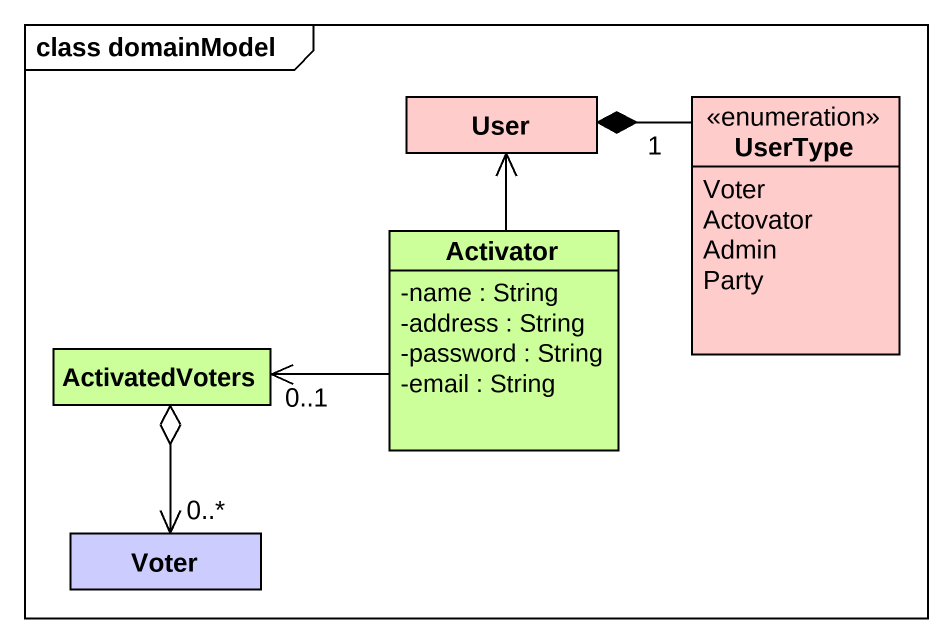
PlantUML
@startuml
mainframe class domainModel
hide circle
hide empty members
skinparam classAttributeIconSize 0
class User #FFCCCC
enum UserType #FFCCCC {
  Voter
  Actovator
  Admin
  Party
}
class Activator #CCFF99 {
  -name : String
  -address : String
  -password : String
  -email : String
}
class ActivatedVoters #CCFF99
class Voter #CCCCFF
User *-right- "1" UserType
Activator -up-> User
Activator -left-> "0..1" ActivatedVoters
ActivatedVoters o--> "0..*" Voter
@enduml
